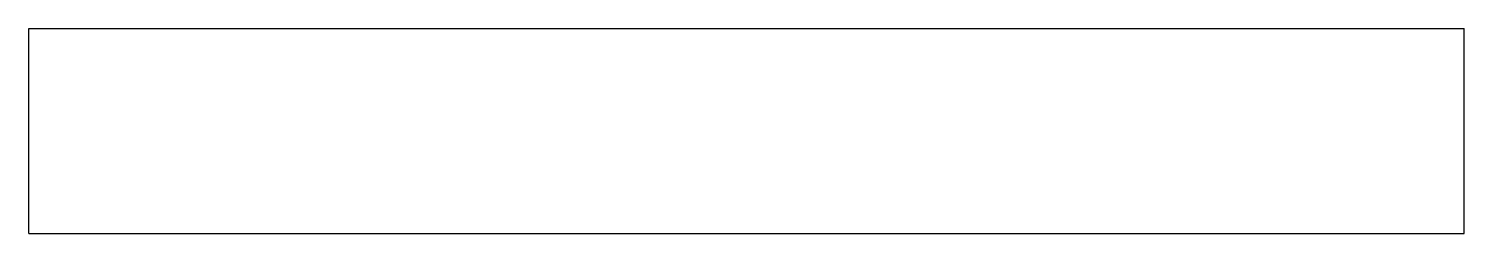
# Model space of a CAD drawing. Header units: millimetres. Extents: x 0 to 35, y 0 to 5.
import ezdxf

# ---------------------------------------------------------------- set-up
doc = ezdxf.new("R2010")
doc.units = ezdxf.units.MM
doc.layers.add('Part', color=7, linetype='CONTINUOUS')

msp = doc.modelspace()

# ---------------------------------------------------------------- linework, layer by layer
at = {"layer": 'Part'}
for p, q in [((0, 0, 21), (0, 5, 21)), ((0, 5), (0, 5, 21)), ((0, 0), (0, 5)), ((0, 5), (35, 5)), ((0, 5, 21), (35, 5, 21)), ((0, 5), (0, 5, 21)), ((0, 0), (0, 5)), ((0, 5), (35, 5)), ((0, 0, 21), (0, 5, 21)), ((0, 5, 21), (35, 5, 21)), ((35, 0, 21), (35, 5, 21)), ((35, 5), (35, 5, 21)), ((35, 0), (35, 5)), ((35, 5), (35, 5, 21)), ((35, 0), (35, 5)), ((35, 0, 21), (35, 5, 21)), ((0, 0), (0, 0, 21)), ((0, 0), (35, 0)), ((0, 0, 21), (35, 0, 21)), ((0, 0), (0, 0, 21)), ((0, 0), (35, 0)), ((0, 0, 21), (35, 0, 21)), ((35, 0), (35, 0, 21)), ((35, 0), (35, 0, 21))]:
    msp.add_line(p, q, dxfattribs=at)

doc.saveas('drawing.dxf')
